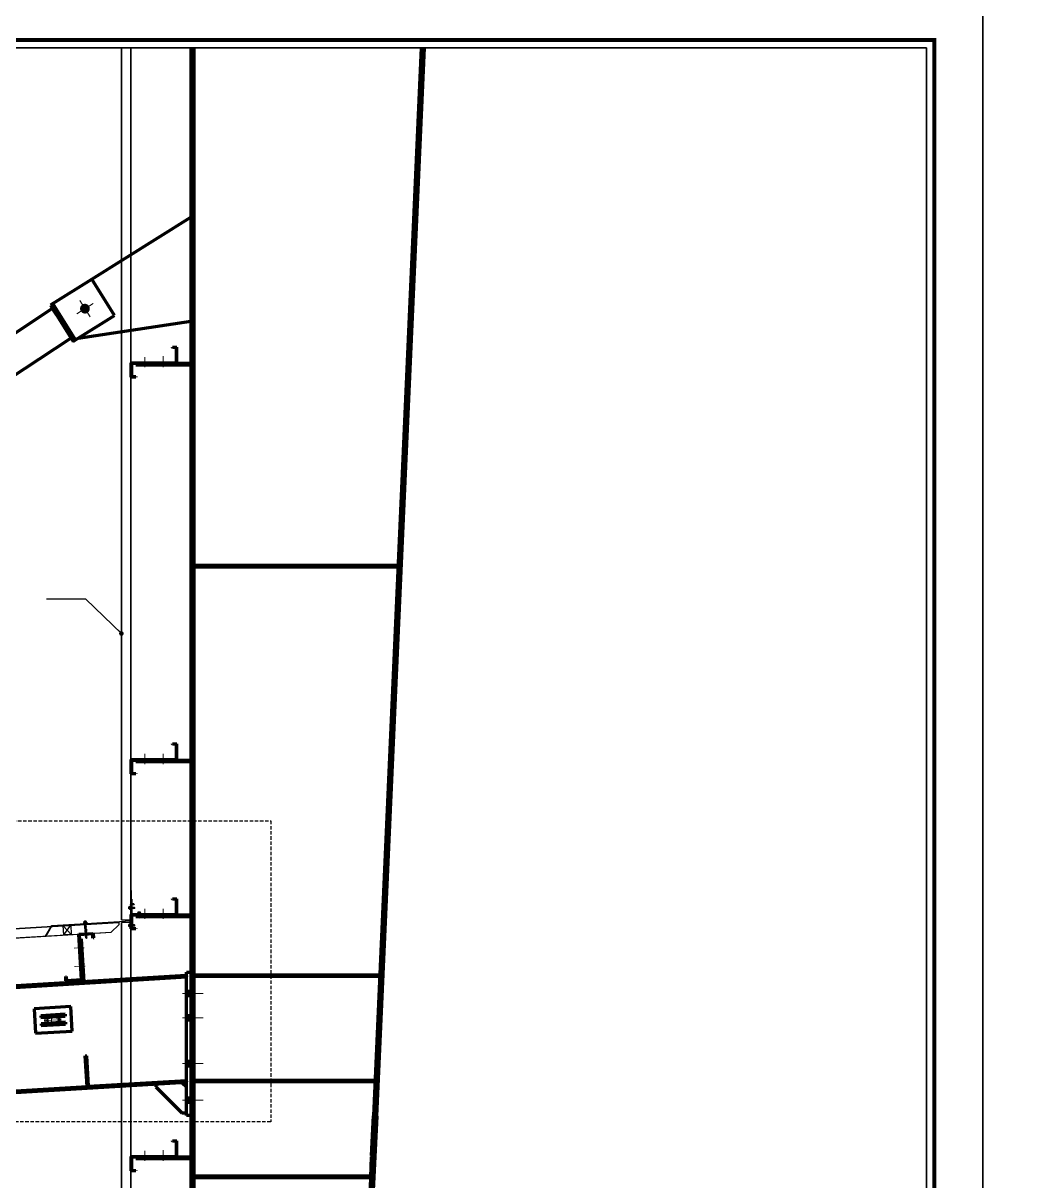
# Model space of a CAD drawing. Header units: inches. Extents: x 2 to 32666, y -5537 to 22.
# Drawn here: x 11686.1 to 11903, y -4382.7 to -4129.9 of the extents above; entities that cross this region are included whole.
import ezdxf
from ezdxf.enums import TextEntityAlignment as Align

# ---------------------------------------------------------------- set-up
doc = ezdxf.new("R2010")
doc.units = ezdxf.units.IN
doc.header["$MEASUREMENT"] = 0
doc.linetypes.add('DASHED2', pattern=[0.375, 0.25, -0.125])
doc.linetypes.add('HIDDEN', pattern=[0.375, 0.25, -0.125])
for name, color, linetype in [('1', 1, 'Continuous'), ('2', 2, 'Continuous'), ('3', 3, 'Continuous'), ('4', 4, 'Continuous'), ('6', 6, 'Continuous'), ('7', 7, 'Continuous'), ('9', 9, 'Continuous'), ('BAO KHUNG', 31, 'Continuous'), ('DIM', 8, 'Continuous'), ('NET IN', 3, 'Continuous'), ('STRUCTURE', 1, 'Continuous')]:
    doc.layers.add(name, color=color, linetype=linetype)
doc.layers.add('Cover text', color=7, linetype='Continuous', true_color=0x52370f)
doc.styles.add('ST1', font='vnshx.shx', dxfattribs={"width": 0.7})
doc.styles.add('TIEU DE', font='Vharialn.ttf')
doc.dimstyles.new('15', dxfattribs={"dimtxt": 2.5, "dimasz": 1, "dimexe": 1, "dimexo": 0, "dimgap": 1, "dimtad": 1, "dimdec": 0, "dimlfac": 15, "dimzin": 0, "dimdsep": 46, "dimtxsty": 'ST1', "dimblk": 'OBLIQUE', "dimcen": 1, "dimdle": 1, "dimclrd": 8, "dimclre": 8, "dimclrt": 3, "dimadec": 0, "dimazin": 0, "dimtfac": 1, "dimtdec": 0, "dimtix": 1, "dimtmove": 1, "dimatfit": 0, "dimldrblk": 'DOT', "dimfxl": 0, "dimtolj": 1, "dimtzin": 0, "dimlwd": -1, "dimlwe": -1, "dimarcsym": 0})

# ---------------------------------------------------------------- blocks, each defined once
blk = doc.blocks.new('kt kien truc 1')
at = {"layer": '2', "color": 157, "linetype": 'Continuous'}
blk.add_lwpolyline([(0, 420), (594, 420), (594, 0), (0, 0)], close=True, dxfattribs=at)
at = {"layer": '7', "color": 147, "linetype": 'Continuous'}
blk.add_lwpolyline([(12.33, 57.61), (581.67, 57.61), (581.67, 409.19), (12.33, 409.19)], close=True, dxfattribs=at)
at = {"layer": 'BAO KHUNG', "color": 167, "linetype": 'Continuous', "const_width": 0.871}
blk.add_lwpolyline([(10.59, 9.07), (583.41, 9.07), (583.41, 410.93), (10.59, 410.93)], close=True, dxfattribs=at)
at = {"layer": 'Cover text', "ltscale": 0.5, "style": 'TIEU DE'}
for tag, p in [('TENBANVE', (45.93, 14.6)), ('STT', (555.05, 15.58))]:
    blk.add_attdef(tag, text='', height=2, dxfattribs=at).set_placement(p, align=Align.MIDDLE_CENTER)
blk = doc.blocks.new('A$C26A6701F')
at = {"layer": 'STRUCTURE', "color": 1, "linetype": 'Continuous'}
for p, q in [((0, 17.2), (1.3, 17.5)), ((0, 17.1), (0, 17.2)), ((0, 17.2), (4, 17.2)), ((4, 17.1), (0, 17.1)), ((3.9, 16.7), (0.1, 16.7)), ((0.4, 17.8), (3.6, 17.8)), ((0.4, 17.6), (1.2, 17.6)), ((0.9, 17.8), (0.9, 18.8)), ((1, 17.8), (1, 18.6)), ((1.1, 18.9), (2.9, 18.9)), ((1.2, 16.7), (1.1, 16.7)), ((1.1, 16.7), (1.4, 16.6)), ((1.1, 16.7), (1.4, 16.7)), ((1.1, 16.2), (2.9, 16.5)), ((1.4, 16.4), (1.1, 16.2)), ((1.1, 16.2), (1.4, 16.1)), ((1.1, 15.7), (2.9, 16)), ((1.4, 15.9), (1.1, 15.7)), ((1.1, 15.7), (1.4, 15.6)), ((1.4, 15.5), (1.1, 15.2)), ((1.1, 15.2), (2.9, 15.5)), ((1.1, 15.2), (1.4, 15.1)), ((1.4, 15), (1.1, 14.8)), ((1.1, 14.8), (2.9, 15)), ((1.1, 14.8), (1.4, 14.7)), ((1.1, 14.3), (2.9, 14.6)), ((1.4, 14.5), (1.1, 14.3)), ((1.1, 14.3), (1.4, 14.2)), ((1.1, 13.8), (2.9, 14.1)), ((1.4, 14), (1.1, 13.8)), ((1.1, 13.8), (1.4, 13.7)), ((1.4, 13.6), (1.1, 13.3)), ((1.1, 13.3), (2.9, 13.6)), ((1.1, 13.3), (1.4, 13.2)), ((1.1, 12.9), (2.9, 13.2)), ((1.4, 13.1), (1.1, 12.9)), ((1.1, 12.9), (1.4, 12.8)), ((1.1, 12.4), (2.9, 12.7)), ((1.2, 17.6), (2.8, 17.6)), ((1.3, 17.5), (1.3, 17.6)), ((1.3, 17.5), (2.7, 17.5)), ((1.4, 16.6), (2.4, 16.7)), ((2.7, 16.6), (1.4, 16.4)), ((1.4, 16.4), (1.4, 16.6)), ((1.4, 16.1), (2.7, 16.3)), ((2.7, 16.1), (1.4, 15.9)), ((1.4, 15.9), (1.4, 16.1)), ((1.4, 15.6), (2.7, 15.8)), ((2.7, 15.6), (1.4, 15.5)), ((1.4, 15.5), (1.4, 15.6)), ((1.4, 15.1), (2.7, 15.3)), ((2.7, 15.2), (1.4, 15)), ((1.4, 15), (1.4, 15.1)), ((1.4, 14.7), (2.7, 14.9)), ((2.7, 14.7), (1.4, 14.5)), ((1.4, 14.5), (1.4, 14.7)), ((1.4, 14.2), (2.7, 14.4)), ((2.7, 14.2), (1.4, 14)), ((1.4, 14), (1.4, 14.2)), ((1.4, 13.7), (2.7, 13.9)), ((2.7, 13.7), (1.4, 13.6)), ((1.4, 13.6), (1.4, 13.7)), ((1.4, 13.2), (2.7, 13.4)), ((2.7, 13.3), (1.4, 13.1)), ((1.4, 13.2), (1.4, 13.1)), ((1.4, 12.8), (2.7, 13)), ((2.7, 12.8), (1.4, 12.6)), ((1.4, 12.6), (1.4, 12.8)), ((1.9, 18.6), (2, 17.8)), ((2, 17.8), (2.1, 18.6)), ((2.7, 17.5), (2.7, 17.6)), ((2.7, 17.5), (4, 17.2)), ((2.7, 16.6), (2.7, 16.7)), ((2.7, 16.6), (2.9, 16.5)), ((2.7, 16.3), (2.9, 16.5)), ((2.7, 16.1), (2.7, 16.3)), ((2.7, 16.1), (2.9, 16)), ((2.7, 15.8), (2.9, 16)), ((2.7, 15.6), (2.7, 15.8)), ((2.7, 15.6), (2.9, 15.5)), ((2.7, 15.3), (2.9, 15.5)), ((2.7, 15.2), (2.7, 15.3)), ((2.7, 15.2), (2.9, 15)), ((2.7, 14.9), (2.9, 15)), ((2.7, 14.7), (2.7, 14.9)), ((2.7, 14.7), (2.9, 14.6)), ((2.7, 14.4), (2.9, 14.6)), ((2.7, 14.2), (2.7, 14.4)), ((2.7, 14.2), (2.9, 14.1)), ((2.7, 13.9), (2.9, 14.1)), ((2.7, 13.7), (2.7, 13.9)), ((2.7, 13.7), (2.9, 13.6)), ((2.7, 13.4), (2.9, 13.6)), ((2.7, 13.4), (2.7, 13.3)), ((2.7, 13.3), (2.9, 13.2)), ((2.7, 13), (2.9, 13.2)), ((2.7, 12.8), (2.7, 13)), ((2.7, 12.8), (2.9, 12.7)), ((2.7, 12.5), (2.9, 12.7)), ((2.8, 17.6), (3.6, 17.6)), ((3, 18.6), (3, 17.8)), ((3.1, 17.8), (3.1, 18.8)), ((4, 17.2), (4, 17.1)), ((1, 6.2), (2.8, 6.5)), ((1.3, 6.4), (1, 6.2)), ((1, 6.2), (1.3, 6.1)), ((1.3, 6), (1, 5.8)), ((1, 5.8), (2.8, 6)), ((1, 5.8), (1.3, 5.6)), ((1, 5.3), (2.8, 5.6)), ((1.3, 5.5), (1, 5.3)), ((1, 5.3), (1.3, 5.2)), ((1, 4.8), (2.8, 5.1)), ((1.3, 5), (1, 4.8)), ((1, 4.8), (1.3, 4.7)), ((1, 4.3), (2.8, 4.6)), ((1.3, 4.5), (1, 4.3)), ((1, 4.3), (1.3, 4.2)), ((1.3, 4.1), (1, 3.9)), ((1, 3.9), (2.8, 4.1)), ((1, 3.9), (1.3, 3.8)), ((1.3, 3.6), (1, 3.4)), ((1, 3.4), (2.3, 3.6)), ((1, 3.4), (1.3, 3.3)), ((1.4, 12.6), (1.1, 12.4)), ((1.1, 12.4), (1.4, 12.3)), ((1.1, 11.9), (2.9, 12.2)), ((1.4, 12.1), (1.1, 11.9)), ((1.1, 11.9), (1.4, 11.8)), ((1.4, 11.7), (1.1, 11.5)), ((1.1, 11.5), (2.9, 11.7)), ((1.1, 11.5), (1.4, 11.3)), ((1.1, 11), (2.9, 11.3)), ((1.4, 11.2), (1.1, 11)), ((1.1, 11), (1.3, 10.9)), ((1.1, 10.5), (2.9, 10.8)), ((1.4, 10.7), (1.1, 10.5)), ((1.1, 10.5), (1.3, 10.4)), ((1.1, 10), (2.9, 10.3)), ((1.3, 10.2), (1.1, 10)), ((1.1, 10), (1.3, 9.9)), ((1.3, 9.8), (1.1, 9.6)), ((1.1, 9.6), (2.9, 9.8)), ((1.1, 9.6), (1.3, 9.4)), ((1.1, 9.1), (2.8, 9.4)), ((1.3, 9.3), (1.1, 9.1)), ((1.1, 9.1), (1.3, 9)), ((1.1, 8.6), (2.8, 8.9)), ((1.3, 8.8), (1.1, 8.6)), ((1.1, 8.6), (1.3, 8.5)), ((1.1, 8.1), (2.8, 8.4)), ((1.3, 8.3), (1.1, 8.1)), ((1.1, 8.1), (1.3, 8)), ((1.3, 7.9), (1.1, 7.7)), ((1.1, 7.7), (2.8, 7.9)), ((1.1, 7.7), (1.3, 7.5)), ((1.1, 7.2), (2.8, 7.5)), ((1.3, 7.4), (1.1, 7.2)), ((1.1, 7.2), (1.3, 7.1)), ((1.1, 6.7), (2.8, 7)), ((1.3, 6.9), (1.1, 6.7)), ((1.1, 6.7), (1.3, 6.6)), ((1.3, 10.7), (1.3, 10.9)), ((1.3, 10.4), (2.7, 10.6)), ((2.7, 10.4), (1.3, 10.2)), ((1.3, 10.2), (1.3, 10.4)), ((1.3, 9.9), (2.7, 10.1)), ((2.7, 9.9), (1.3, 9.8)), ((1.3, 9.9), (1.3, 9.8)), ((1.3, 9.4), (2.7, 9.6)), ((2.6, 9.5), (1.3, 9.3)), ((1.3, 9.3), (1.3, 9.4)), ((1.3, 9), (2.7, 9.2)), ((2.6, 9), (1.3, 8.8)), ((1.3, 8.8), (1.3, 9)), ((1.3, 8.5), (2.7, 8.7)), ((2.6, 8.5), (1.3, 8.3)), ((1.3, 8.3), (1.3, 8.5)), ((1.3, 8), (2.7, 8.2)), ((2.6, 8), (1.3, 7.9)), ((1.3, 7.9), (1.3, 8)), ((1.3, 7.5), (2.7, 7.7)), ((2.6, 7.6), (1.3, 7.4)), ((1.3, 7.4), (1.3, 7.5)), ((1.3, 7.1), (2.7, 7.3)), ((2.6, 7.1), (1.3, 6.9)), ((1.3, 6.9), (1.3, 7.1)), ((1.3, 6.6), (2.7, 6.8)), ((2.6, 6.6), (1.3, 6.4)), ((1.3, 6.4), (1.3, 6.6)), ((1.3, 6.1), (2.6, 6.3)), ((2.6, 6.1), (1.3, 6)), ((1.3, 6), (1.3, 6.1)), ((1.3, 5.6), (2.6, 5.8)), ((2.6, 5.7), (1.3, 5.5)), ((1.3, 5.5), (1.3, 5.6)), ((1.3, 5.2), (2.6, 5.4)), ((2.6, 5.2), (1.3, 5)), ((1.3, 5), (1.3, 5.2)), ((1.3, 4.7), (2.6, 4.9)), ((2.6, 4.7), (1.3, 4.5)), ((1.3, 4.5), (1.3, 4.7)), ((1.3, 4.2), (2.6, 4.4)), ((2.6, 4.3), (1.3, 4.1)), ((1.3, 4.1), (1.3, 4.2)), ((1.3, 3.8), (2.6, 3.9)), ((1.3, 3.6), (1.3, 3.8)), ((2.3, 3.7), (1.3, 3.6)), ((1.3, 3.3), (2.2, 3.4)), ((1.3, 0.6), (1.3, 3.3)), ((1.3, 0.6), (1.4, 0.8)), ((1.3, 0.6), (1.9, 0)), ((1.4, 12.3), (2.7, 12.5)), ((2.7, 12.3), (1.4, 12.1)), ((1.4, 12.1), (1.4, 12.3)), ((1.4, 11.8), (2.7, 12)), ((2.7, 11.8), (1.4, 11.7)), ((1.4, 11.7), (1.4, 11.8)), ((1.4, 11.3), (2.7, 11.5)), ((2.7, 11.4), (1.4, 11.2)), ((1.4, 11.2), (1.4, 11.3)), ((1.3, 10.9), (2.7, 11.1)), ((2.7, 10.9), (1.4, 10.7)), ((1.7, 0.8), (2, 0)), ((2, 0), (2.6, 0.6)), ((2, 0.1), (2.3, 0.6)), ((2.4, 1), (2.6, 3.7)), ((2.6, 3.8), (2.5, 3.8)), ((2.5, 3.6), (2.8, 3.7)), ((2.5, 3.5), (2.6, 3.5)), ((2.6, 9.5), (2.7, 9.6)), ((2.6, 9.5), (2.8, 9.4)), ((2.6, 9), (2.6, 9.2)), ((2.6, 9), (2.8, 8.9)), ((2.6, 8.5), (2.6, 8.7)), ((2.6, 8.5), (2.8, 8.4)), ((2.6, 8), (2.6, 8.2)), ((2.6, 8), (2.8, 7.9)), ((2.6, 7.6), (2.6, 7.7)), ((2.6, 7.6), (2.8, 7.5)), ((2.6, 7.1), (2.6, 7.3)), ((2.6, 7.1), (2.8, 7)), ((2.6, 6.6), (2.6, 6.8)), ((2.6, 6.6), (2.8, 6.5)), ((2.6, 6.3), (2.8, 6.5)), ((2.6, 6.1), (2.6, 6.3)), ((2.6, 6.1), (2.8, 6)), ((2.6, 5.8), (2.8, 6)), ((2.6, 5.7), (2.6, 5.8)), ((2.6, 5.7), (2.8, 5.6)), ((2.6, 5.4), (2.8, 5.6)), ((2.6, 5.2), (2.6, 5.4)), ((2.6, 5.2), (2.8, 5.1)), ((2.6, 4.9), (2.8, 5.1)), ((2.6, 4.7), (2.6, 4.9)), ((2.6, 4.7), (2.8, 4.6)), ((2.6, 4.4), (2.8, 4.6)), ((2.6, 4.3), (2.6, 4.4)), ((2.8, 4.1), (2.6, 4.3)), ((2.6, 3.9), (2.8, 4.1)), ((2.6, 3.8), (2.6, 3.9)), ((2.8, 3.7), (2.6, 3.8)), ((2.6, 3.5), (2.8, 3.7)), ((2.6, 0.6), (2.6, 3.5)), ((2.7, 12.3), (2.7, 12.5)), ((2.7, 12.3), (2.9, 12.2)), ((2.7, 12), (2.9, 12.2)), ((2.7, 11.8), (2.7, 12)), ((2.7, 11.8), (2.9, 11.7)), ((2.7, 11.5), (2.9, 11.7)), ((2.7, 11.4), (2.7, 11.5)), ((2.7, 11.4), (2.9, 11.3)), ((2.7, 11.1), (2.9, 11.3)), ((2.7, 10.9), (2.7, 11.1)), ((2.7, 10.9), (2.9, 10.8)), ((2.7, 10.6), (2.9, 10.8)), ((2.7, 10.4), (2.7, 10.6)), ((2.7, 10.4), (2.9, 10.3)), ((2.7, 10.1), (2.9, 10.3)), ((2.7, 10.1), (2.7, 9.9)), ((2.7, 9.9), (2.9, 9.8)), ((2.7, 9.6), (2.9, 9.8)), ((2.7, 9.2), (2.8, 9.4)), ((2.7, 8.7), (2.8, 8.9)), ((2.7, 8.2), (2.8, 8.4)), ((2.7, 7.7), (2.8, 7.9)), ((2.7, 7.3), (2.8, 7.5)), ((2.7, 6.8), (2.8, 7))]:
    blk.add_line(p, q, dxfattribs=at)
for centre, major_axis, ratio, start_param, end_param in [((-1.1, 16.7), (-0.822, 0.822), 1, 3.915086, 4.236522), ((0.4, 17.7), (0.0956, 0.0956), 1, 0.954633, 3.757756), ((1.1, 18.8), (-0.0943, 0.0943), 1, -0.785398, 0.785398), ((1.5, 18), (0.508, 0.508), 1, 0.131933, 1.438864), ((2.5, 18), (0.508, 0.508), 1, 0.131933, 1.438864), ((2.9, 18.8), (-0.0943, 0.0943), 1, 3.926991, 5.497787), ((3.6, 17.7), (-0.1, 0.1), 1, 2.701137, 5.152845), ((5.1, 16.7), (-1.15, 0.17), 0.90746, -0.177273, 0.177273), ((1.5, 0.7), (0.111, 0.111), 1, 6.085329, 8.011019), ((1.9, 0.1), (0.0625, 0.0625), 1, 3.247504, 4.535451), ((1.8, 3.7), (0.363, 0.363), 1, 4.808661, 5.407478), ((2.4, 3.7), (0.0836, 0.0836), 1, 5.766736, 8.502032), ((1.8, 1), (0.416, 0.416), 1, 4.859665, 5.449971)]:
    blk.add_ellipse(centre, major_axis=major_axis, ratio=ratio, start_param=start_param, end_param=end_param, dxfattribs=at)
blk = doc.blocks.new('HFR-1')
at = {"layer": 'STRUCTURE', "color": 1, "linetype": 'Continuous'}
for p, q in [((-5.5, 0), (5.5, 0)), ((-5.2, 0.8), (-3.4, 1.5)), ((5.2, 0.8), (3.4, 1.5)), ((-2.4, -1.2), (-3, -1.6)), ((-3, -1.6), (-2.4, -1.9)), ((-2.4, -1.9), (-3, -2.3)), ((-3, -2.3), (-2.4, -2.6)), ((-2.4, -2.6), (-3, -3)), ((-3, -3), (-2.4, -3.3)), ((-2.4, -3.3), (-3, -3.7)), ((-3, -3.7), (-2.4, -4.1)), ((-2.4, -4.1), (-3, -4.4)), ((-3, -4.4), (-2.4, -4.8)), ((-2.4, -4.8), (-3, -5.1)), ((-3, -5.1), (-2.4, -5.5)), ((-2.4, -5.5), (-3, -5.8)), ((-3, -5.8), (-2.4, -6.2)), ((-2.4, -6.2), (-3, -6.6)), ((-3, -6.6), (-2.4, -6.9)), ((-2.4, -6.9), (-3, -7.3)), ((-3, -7.3), (-2.4, -7.6)), ((-2.4, -7.6), (-3, -8)), ((-3, -8), (-2.4, -8.3)), ((-2.4, -8.3), (-3, -8.7)), ((-3, -8.7), (-2.4, -9)), ((-2.4, -9), (-3, -9.4)), ((-3, -9.4), (-2.4, -9.7)), ((-2.4, -9.7), (-3, -10.1)), ((-3, -10.1), (-2.4, -10.5)), ((-2.4, -10.5), (-3, -10.8)), ((-3, -10.8), (-2.4, -11.2)), ((-2.4, -11.2), (-3, -11.5)), ((-3, -11.5), (-2.4, -11.9)), ((-2.9, -1.6), (2.9, -1.4)), ((-2.9, -2.3), (2.9, -2.1)), ((-2.9, -3), (2.9, -2.8)), ((-2.9, -3.7), (2.9, -3.6)), ((-2.9, -4.4), (2.9, -4.3)), ((-2.9, -5.1), (2.9, -5)), ((-2.9, -5.9), (2.9, -5.7)), ((-2.9, -6.6), (2.9, -6.4)), ((-2.9, -7.3), (2.9, -7.1)), ((-2.9, -8), (2.9, -7.8)), ((-2.9, -8.7), (2.9, -8.5)), ((-2.9, -9.4), (2.9, -9.2)), ((-2.9, -10.1), (1.5, -10)), ((-2.9, -10.8), (1.3, -10.7)), ((-2.9, -11.5), (0.9, -11.4)), ((-2.5, -17.4), (-2.5, -11.8)), ((-2.5, -17.4), (-2, -16.7)), ((-2.5, -17.4), (-0.2, -19.7)), ((2.4, -1.1), (-2.4, -1.2)), ((2.4, -1.8), (-2.4, -1.9)), ((-2.4, -1.9), (2.4, -1.8)), ((-2.4, -2.6), (2.4, -2.5)), ((2.4, -2.5), (-2.4, -2.6)), ((-2.4, -3.3), (2.4, -3.2)), ((2.4, -3.2), (-2.4, -3.3)), ((-2.4, -4.1), (2.4, -3.9)), ((2.4, -3.9), (-2.4, -4.1)), ((-2.4, -4.8), (2.4, -4.6)), ((2.4, -4.6), (-2.4, -4.8)), ((-2.4, -5.5), (2.4, -5.3)), ((2.4, -5.3), (-2.4, -5.5)), ((-2.4, -6.2), (2.4, -6)), ((2.4, -6), (-2.4, -6.2)), ((-2.4, -6.9), (2.4, -6.8)), ((2.4, -6.8), (-2.4, -6.9)), ((-2.4, -7.6), (2.4, -7.5)), ((2.4, -7.5), (-2.4, -7.6)), ((-2.4, -8.3), (2.4, -8.2)), ((2.4, -8.2), (-2.4, -8.3)), ((-2.4, -9), (2.4, -8.9)), ((2.4, -8.9), (-2.4, -9)), ((-2.4, -9.7), (2.4, -9.6)), ((2.4, -9.6), (-2.4, -9.7)), ((1.4, -10.3), (-2.4, -10.5)), ((-2.4, -10.5), (1.4, -10.3)), ((-2.4, -11.2), (1.1, -11.1)), ((1.1, -11.1), (-2.4, -11.2)), ((-2.4, -11.9), (0.4, -11.8)), ((-1, -16.7), (0.2, -19.7)), ((0.1, -19.4), (1.2, -17.3)), ((0.2, -19.7), (2.5, -17.4)), ((1.6, -16.1), (2.3, -10.2)), ((2.2, -10), (2.9, -10)), ((2.2, -11), (2.4, -11)), ((2.4, -11), (2.2, -11)), ((2.2, -11.4), (2.9, -11.4)), ((2.2, -11.7), (2.4, -11.7)), ((2.4, -10.3), (2.3, -10.3)), ((2.3, -10.3), (2.4, -10.3)), ((2.3, -10.7), (2.9, -10.7)), ((2.9, -1.4), (2.4, -1.1)), ((2.4, -1.8), (2.9, -1.4)), ((2.9, -2.1), (2.4, -1.8)), ((2.4, -2.5), (2.9, -2.1)), ((2.9, -2.8), (2.4, -2.5)), ((2.4, -3.2), (2.9, -2.8)), ((2.9, -3.6), (2.4, -3.2)), ((2.4, -3.9), (2.9, -3.6)), ((2.9, -4.3), (2.4, -3.9)), ((2.4, -4.6), (2.9, -4.3)), ((2.9, -5), (2.4, -4.6)), ((2.4, -5.3), (2.9, -5)), ((2.9, -5.7), (2.4, -5.3)), ((2.4, -6), (2.9, -5.7)), ((2.9, -6.4), (2.4, -6)), ((2.4, -6.8), (2.9, -6.4)), ((2.9, -7.1), (2.4, -6.8)), ((2.4, -7.5), (2.9, -7.1)), ((2.9, -7.8), (2.4, -7.5)), ((2.4, -8.2), (2.9, -7.8)), ((2.9, -8.5), (2.4, -8.2)), ((2.4, -8.9), (2.9, -8.5)), ((2.9, -9.2), (2.4, -8.9)), ((2.4, -9.6), (2.9, -9.2)), ((2.9, -10), (2.4, -9.6)), ((2.4, -10.3), (2.9, -10)), ((2.9, -10.7), (2.4, -10.3)), ((2.4, -11), (2.9, -10.7)), ((2.9, -11.4), (2.4, -11)), ((2.4, -11.7), (2.9, -11.4)), ((2.5, -17.4), (2.5, -11.7))]:
    blk.add_line(p, q, dxfattribs=at)
at = {"layer": 'STRUCTURE', "color": 1, "linetype": 'Continuous', "ltscale": 8}
for p in [(-3.4, 1.5), (3.4, 1.5)]:
    blk.add_line(p, (0, 1.5), dxfattribs=at)
at = {"layer": 'STRUCTURE', "color": 1, "linetype": 'DASHED2'}
for p in [(-1.9, 1.5), (1.9, 1.5)]:
    blk.add_line(p, (0, 0), dxfattribs=at)
at = {"layer": 'STRUCTURE', "color": 1, "linetype": 'Continuous', "ltscale": 8}
for centre, start, end in [((-4.7, 0.2), 130.41001, 194.80618), ((4.7, 0.2), 345.19382, 49.58999)]:
    blk.add_arc(centre, 0.801, start, end, dxfattribs=at)
at = {"layer": 'STRUCTURE', "color": 1, "linetype": 'Continuous'}
for centre, radius, start, end in [((-7.3, -9), 9.14, 58.06501, 78.8402), ((5.1, -3.8), 3.83, 84.20393, 134.36205), ((-1.5, -17.1), 0.59, 34.23018, 144.5641), ((0, -19.4), 0.331, 231.63478, 305.42875), ((-0.5, -10.1), 1.93, 296.60409, 355.39217), ((-0.6, -16), 2.2, 324.00482, 357.82685), ((1.9, -10.3), 0.444, 15.97616, 172.6971)]:
    blk.add_arc(centre, radius, start, end, dxfattribs=at)
blk = doc.blocks.new('Short_Self_drilling')
at = {"layer": 'STRUCTURE', "color": 1, "linetype": 'Continuous'}
for p, q in [((6.4, 1.7), (-6.4, 1.7)), ((5.1, 3.8), (-5.1, 3.8)), ((-2.6, 2.9), (-5.1, 2.9)), ((-3.4, 3.8), (-3.4, 6.8)), ((3, 7.2), (-3, 7.2)), ((2.6, 2.9), (-2.6, 2.9)), ((-2.1, 2.8), (-2.1, 2.9)), ((6.3, 0), (0, 0)), ((2.2, 2.8), (2.2, 2.9)), ((2.2, -0.5), (2.2, 0)), ((5.1, 2.9), (2.6, 2.9)), ((3.4, 3.8), (3.4, 6.8)), ((3, -1.2), (-2.7, -0.2)), ((3, -2.7), (-2.7, -1.8)), ((3, -4.2), (-2.7, -3.3)), ((3, -5.8), (-2.7, -4.8)), ((3, -7.3), (-2.7, -6.3)), ((-1.9, -8), (-2.7, -7.9)), ((-2.1, -1.4), (-2.1, -0.9)), ((-2.1, -2.9), (-2.1, -2.4)), ((-2.1, -4.4), (-2.1, -3.9)), ((-2.1, -6), (-2.1, -5.4)), ((-2.1, -7.5), (-2.1, -7)), ((-2.1, -12.3), (-2.1, -8.5)), ((3, -8.8), (-1.1, -8.1)), ((2.1, -12.3), (2.1, -9.1)), ((2.2, -2), (2.2, -1.5)), ((2.2, -3.6), (2.2, -3)), ((2.2, -5.1), (2.2, -4.6)), ((2.2, -6.6), (2.2, -6.1)), ((2.2, -8.1), (2.2, -7.6))]:
    blk.add_line(p, q, dxfattribs=at)
blk.add_lwpolyline([(6.4, 1.3), (6.4, 1.7), (2.1, 2.8), (-2.1, 2.8), (-6.4, 1.7), (-6.4, 1.3)], close=True, dxfattribs=at)
for points in [[(-6.4, 1.3, -0.088869), (-6.3, 0), (0, 0)], [(-0.1, 3.8), (-0.3, 6.2, 0.338878), (-3.1, 6.2), (-3.3, 3.8)], [(3.3, 3.8), (3.1, 6.2, 0.338878), (0.3, 6.2), (0.1, 3.8)], [(2.1, -12.3), (0.2, -14.2, -0.333596), (-0.2, -14.2), (-2.1, -12.3)], [(-0.1, -14), (-1, -12.2, -0.148657), (-1.4, -11.2), (-2, -7.7, -0.815006), (-1.2, -7.8, 0.150833), (-0.8, -8.7)], [(2.1, -12.3), (1.7, -11.7, 0.52242), (0.9, -11.7), (-0.2, -14.2)]]:
    blk.add_lwpolyline(points, format="xyb", dxfattribs=at)
for points in [[(3, -1.2), (2.2, -1.5), (-2.1, -0.8), (-2.7, -0.2), (-2.4, 0)], [(3, -2.7), (2.2, -3), (-2.1, -2.4), (-2.7, -1.8), (-2.1, -1.4), (2.2, -2), (3, -2.7)], [(3, -4.2), (2.2, -4.6), (-2.1, -3.9), (-2.7, -3.3), (-2.1, -2.9), (2.2, -3.6), (3, -4.2)], [(3, -5.8), (2.2, -6.1), (-2.1, -5.4), (-2.7, -4.8), (-2.1, -4.4), (2.2, -5.1), (3, -5.8)], [(3, -7.3), (2.2, -7.6), (-2.1, -7), (-2.7, -6.3), (-2.1, -6), (2.2, -6.6), (3, -7.3)], [(-1.8, -8.5), (-2.1, -8.5), (-2.7, -7.9), (-2.1, -7.5), (-1.8, -7.5)], [(-1.3, -7.6), (2.2, -8.1), (3, -8.8)], [(-1.2, 0), (2.2, -0.5), (3, -1.2)], [(3, -8.8), (2.2, -9.1), (-0.8, -8.7)]]:
    blk.add_lwpolyline(points, dxfattribs=at)
for centre, radius, start, end in [((-5, 3.3), 0.455, 109.7949, 250.2674), ((-3, 6.8), 0.429, 90.0311, 180.0311), ((3, 6.8), 0.429, 0.0311, 90.0311), ((5.1, 3.3), 0.435, 279.7276, 80.3347), ((10, 0.2), 3.74, 162.2963, 182.6103)]:
    blk.add_arc(centre, radius, start, end, dxfattribs=at)
blk = doc.blocks.new('_Dot')
at = {"color": 0, "linetype": 'ByBlock', "lineweight": -2}
blk.add_line((-0.5, 0), (-1, 0), dxfattribs=at)
at = {"color": 0, "linetype": 'ByBlock', "const_width": 0.5}
blk.add_lwpolyline([(-0.25, 0, 1), (0.25, 0, 1)], format="xyb", close=True, dxfattribs=at)
blk = doc.blocks.new('_Oblique')
at = {"color": 0, "linetype": 'ByBlock', "lineweight": -2}
blk.add_line((-0.5, -0.5), (0.5, 0.5), dxfattribs=at)

msp = doc.modelspace()

# ---------------------------------------------------------------- hatches: boundary and pattern name
at = {"layer": '2'}
for points in [[(11699.0836, -4191.3279), (11699.1794, -4191.2859), (11699.279, -4191.2534), (11699.3812, -4191.2309), (11699.4852, -4191.2186), (11699.5898, -4191.2164), (11699.6942, -4191.2246), (11699.7972, -4191.2429), (11699.898, -4191.2712), (11699.9955, -4191.3093), (11700.0888, -4191.3568), (11700.177, -4191.4132), (11700.2593, -4191.4779), (11700.3348, -4191.5504), (11700.4028, -4191.63), (11700.4627, -4191.7158), (11700.5139, -4191.8071), (11700.5559, -4191.903), (11700.5884, -4192.0025), (11700.6109, -4192.1047), (11700.6232, -4192.2087), (11700.6254, -4192.3133), (11700.6172, -4192.4177), (11700.5989, -4192.5207), (11700.5706, -4192.6215), (11700.5325, -4192.719), (11700.485, -4192.8123), (11700.4286, -4192.9005), (11700.3639, -4192.9828), (11700.2914, -4193.0583), (11700.2118, -4193.1263), (11700.126, -4193.1862), (11700.0347, -4193.2374), (11699.9388, -4193.2795), (11699.8393, -4193.3119), (11699.7371, -4193.3344), (11699.6331, -4193.3468), (11699.5285, -4193.3489), (11699.4241, -4193.3407), (11699.3211, -4193.3224), (11699.2203, -4193.2941), (11699.1228, -4193.256), (11699.0295, -4193.2085), (11698.9413, -4193.1522), (11698.859, -4193.0874), (11698.7835, -4193.0149), (11698.7155, -4192.9354), (11698.6556, -4192.8495), (11698.6044, -4192.7582), (11698.5623, -4192.6624), (11698.5299, -4192.5628), (11698.5074, -4192.4606), (11698.495, -4192.3567), (11698.4929, -4192.252), (11698.5011, -4192.1476), (11698.5194, -4192.0446), (11698.5477, -4191.9438), (11698.5858, -4191.8463), (11698.6333, -4191.753), (11698.6896, -4191.6648), (11698.7544, -4191.5826), (11698.8269, -4191.507), (11698.9064, -4191.439), (11698.9923, -4191.3791)], [(11722.659, -4342.5561), (11721.7257, -4342.5561), (11721.7257, -4341.0894), (11722.659, -4341.0894)], [(11723.3257, -4342.5561), (11722.659, -4342.5561), (11722.659, -4341.0894), (11723.3257, -4341.0894)], [(11722.659, -4347.8894), (11721.7257, -4347.8894), (11721.7257, -4346.4227), (11722.659, -4346.4227)], [(11723.3257, -4347.8894), (11722.659, -4347.8894), (11722.659, -4346.4227), (11723.3257, -4346.4227)], [(11722.659, -4357.8894), (11721.7257, -4357.8894), (11721.7257, -4356.4227), (11722.659, -4356.4227)], [(11723.3257, -4357.8894), (11722.659, -4357.8894), (11722.659, -4356.4227), (11723.3257, -4356.4227)], [(11722.659, -4365.8894), (11721.7257, -4365.8894), (11721.7257, -4364.4227), (11722.659, -4364.4227)], [(11723.3257, -4365.8894), (11722.659, -4365.8894), (11722.659, -4364.4227), (11723.3257, -4364.4227)]]:
    msp.add_hatch(color=256, dxfattribs=at).paths.add_polyline_path(points, flags=17)

# ---------------------------------------------------------------- linework, layer by layer
at = {"layer": '1', "linetype": 'HIDDEN', "ltscale": 3}
msp.add_lwpolyline([(11675.931, -4304.1301), (11740.1486, -4304.1301), (11740.1486, -4369.8414), (11675.931, -4369.8414)], close=True, dxfattribs=at)
at = {"layer": '2', "lineweight": 100}
for p, q in [((11722.659, -4135.3349), (11722.659, -4395.2191)), ((11723.3256, -4135.3349), (11723.3257, -4395.2191)), ((11773.0024, -4135.3349), (11762.5871, -4368.5657)), ((11773.6697, -4135.3349), (11763.2532, -4368.5954)), ((11701.0322, -4185.8495), (11722.659, -4172.2816)), ((11692.5612, -4191.1639), (11701.0322, -4185.8495)), ((11705.9923, -4193.7557), (11701.0322, -4185.8495)), ((11692.5612, -4191.1639), (11691.9965, -4191.5182)), ((11691.9965, -4191.5182), (11696.9566, -4199.4244)), ((11697.5213, -4199.0701), (11692.5612, -4191.1639)), ((11495.5358, -4322.2044), (11692.4229, -4192.2632)), ((11692.4229, -4192.2632), (11693.2526, -4193.5203)), ((11697.5213, -4199.0701), (11705.9923, -4193.7557)), ((11698.0861, -4198.7158), (11722.659, -4194.9785)), ((11499.7332, -4328.5642), (11696.5025, -4198.7006)), ((11696.9566, -4199.4244), (11697.5213, -4199.0701)), ((11718.759, -4200.7522), (11718.659, -4200.6522)), ((11718.659, -4200.7522), (11718.659, -4200.6522)), ((11718.659, -4200.6522), (11719.659, -4200.6522)), ((11719.559, -4200.7522), (11718.659, -4200.7522)), ((11719.559, -4204.0855), (11719.559, -4200.7522)), ((11719.659, -4201.6522), (11719.559, -4201.5522)), ((11719.659, -4204.1855), (11719.659, -4200.6522)), ((11709.659, -4207.2189), (11709.659, -4204.0855)), ((11709.659, -4204.0855), (11719.559, -4204.0855)), ((11709.759, -4204.1855), (11709.759, -4207.1189)), ((11709.759, -4204.1855), (11719.659, -4204.1855)), ((11710.659, -4204.1855), (11710.659, -4204.5189)), ((11719.659, -4204.1855), (11722.659, -4204.1855)), ((11710.659, -4204.5189), (11722.659, -4204.5189)), ((11710.659, -4207.2189), (11709.659, -4207.2189)), ((11709.759, -4207.1189), (11710.659, -4207.1189)), ((11710.659, -4207.1189), (11710.659, -4207.2189)), ((11767.9465, -4248.3857), (11723.3256, -4248.3857)), ((11723.3256, -4248.3857), (11723.3256, -4248.7191)), ((11767.9465, -4248.7191), (11723.3256, -4248.7191)), ((11767.9465, -4248.3857), (11767.9465, -4248.7191)), ((11718.759, -4287.419), (11718.659, -4287.319)), ((11718.659, -4287.419), (11718.659, -4287.319)), ((11718.659, -4287.319), (11719.659, -4287.319)), ((11719.559, -4287.419), (11718.659, -4287.419)), ((11719.559, -4290.7523), (11719.559, -4287.419)), ((11719.659, -4290.8523), (11719.659, -4287.319)), ((11719.659, -4288.319), (11719.559, -4288.219)), ((11709.659, -4293.8857), (11709.659, -4290.7523)), ((11709.659, -4290.7523), (11719.559, -4290.7523)), ((11709.759, -4290.8523), (11709.759, -4293.7857)), ((11709.759, -4290.8523), (11719.659, -4290.8523)), ((11710.659, -4290.8523), (11710.659, -4291.1857)), ((11710.659, -4291.1857), (11722.659, -4291.1857)), ((11719.659, -4290.8523), (11722.659, -4290.8523)), ((11710.659, -4293.8857), (11709.659, -4293.8857)), ((11709.759, -4293.7857), (11710.659, -4293.7857)), ((11710.659, -4293.7857), (11710.659, -4293.8857)), ((11718.759, -4321.2374), (11718.659, -4321.1374)), ((11718.659, -4321.2374), (11718.659, -4321.1374)), ((11718.659, -4321.1374), (11719.659, -4321.1374)), ((11719.559, -4321.2374), (11718.659, -4321.2374)), ((11719.559, -4324.5707), (11719.559, -4321.2374)), ((11719.659, -4322.1374), (11719.559, -4322.0374)), ((11719.659, -4324.6707), (11719.659, -4321.1374)), ((11709.659, -4327.7041), (11709.659, -4324.5707)), ((11709.659, -4324.5707), (11719.559, -4324.5707)), ((11709.759, -4324.6707), (11709.759, -4327.6041)), ((11709.759, -4324.6707), (11719.659, -4324.6707)), ((11710.659, -4324.6707), (11710.659, -4325.0041)), ((11710.659, -4325.0041), (11722.659, -4325.0041)), ((11719.659, -4324.6707), (11722.659, -4324.6707)), ((11710.659, -4327.7041), (11709.659, -4327.7041)), ((11709.759, -4327.6041), (11710.659, -4327.6041)), ((11710.659, -4327.6041), (11710.659, -4327.7041)), ((11698.2279, -4328.9005), (11701.3554, -4328.71)), ((11698.8296, -4338.7822), (11698.2279, -4328.9005)), ((11701.2617, -4328.8159), (11698.3338, -4328.9942)), ((11698.9355, -4338.8759), (11698.3338, -4328.9942)), ((11698.3885, -4329.8923), (11698.7212, -4329.8721)), ((11698.7212, -4329.8721), (11699.2884, -4339.1882)), ((11701.2603, -4328.8174), (11701.3554, -4328.71)), ((11701.3164, -4329.7143), (11701.2617, -4328.8159)), ((11701.4162, -4329.7082), (11701.3164, -4329.7143)), ((11701.3554, -4328.71), (11701.4162, -4329.7082)), ((11698.4183, -4332.028), (11698.512, -4331.9221)), ((11386.0553, -4358.2606), (11721.7013, -4337.8235)), ((11386.0553, -4358.6613), (11721.7257, -4338.2227)), ((11695.3479, -4338.0925), (11695.4477, -4338.0864)), ((11695.4086, -4339.0906), (11695.3479, -4338.0925)), ((11695.4477, -4338.0864), (11695.5024, -4338.9847)), ((11721.7013, -4337.8235), (11721.7257, -4338.2227)), ((11721.7257, -4368.4894), (11721.7257, -4337.1561)), ((11721.7257, -4337.1561), (11722.659, -4337.1561)), ((11763.9528, -4337.8181), (11723.3257, -4337.8181)), ((11723.3257, -4337.8181), (11723.3257, -4338.1514)), ((11763.9528, -4338.1514), (11723.3257, -4338.1514)), ((11763.9528, -4337.8181), (11763.9528, -4338.1514)), ((11698.9355, -4338.8759), (11695.4086, -4339.0906)), ((11695.5024, -4338.9847), (11698.8296, -4338.7822)), ((11698.9557, -4339.2084), (11698.9355, -4338.8759)), ((11696.449, -4344.704), (11688.4638, -4345.1902)), ((11688.4638, -4345.1902), (11688.7879, -4350.5137)), ((11696.7732, -4350.0275), (11696.449, -4344.704)), ((11695.2154, -4346.3821), (11689.8919, -4346.7062)), ((11689.8919, -4346.7062), (11689.9162, -4347.1055)), ((11689.9162, -4347.1055), (11695.2397, -4346.7814)), ((11695.3207, -4348.1122), (11689.9973, -4348.4364)), ((11691.3961, -4347.1429), (11691.1746, -4347.4904)), ((11691.1746, -4347.4904), (11691.1996, -4347.9016)), ((11691.1996, -4347.9016), (11691.4616, -4348.2196)), ((11691.3961, -4347.1429), (11691.7794, -4346.992)), ((11691.4616, -4348.2196), (11691.8605, -4348.3229)), ((11693.3765, -4346.8948), (11693.7754, -4346.9981)), ((11693.4575, -4348.2257), (11693.8409, -4348.0748)), ((11694.0374, -4347.3161), (11693.7754, -4346.9981)), ((11693.8409, -4348.0748), (11694.0624, -4347.7273)), ((11694.0624, -4347.7273), (11694.0374, -4347.3161)), ((11695.2154, -4346.3821), (11695.2397, -4346.7814)), ((11695.3207, -4348.1122), (11695.345, -4348.5115)), ((11688.7879, -4350.5137), (11696.7732, -4350.0275)), ((11689.9973, -4348.4364), (11690.0216, -4348.8356)), ((11690.0216, -4348.8356), (11695.345, -4348.5115)), ((11699.6116, -4355.4653), (11699.9443, -4355.445)), ((11700.0168, -4362.1196), (11699.6116, -4355.4653)), ((11700.3495, -4362.0994), (11699.9443, -4355.445)), ((11700.3495, -4362.0994), (11721.7013, -4360.7993)), ((11721.7013, -4360.7993), (11721.7257, -4360.7978)), ((11721.7013, -4360.7993), (11721.7257, -4361.1985)), ((11762.9254, -4360.8249), (11723.3257, -4360.825)), ((11723.3257, -4360.825), (11723.3257, -4361.1583)), ((11762.9254, -4360.8249), (11762.9254, -4361.1583)), ((11386.0553, -4381.6371), (11721.7257, -4361.1985)), ((11500.7597, -4374.2522), (11700.0168, -4362.1196)), ((11700.0168, -4362.1196), (11700.3495, -4362.0994)), ((11715.059, -4361.6044), (11715.059, -4362.1985)), ((11715.059, -4362.1985), (11720.7257, -4367.8652)), ((11720.7257, -4361.2594), (11721.7257, -4362.1985)), ((11762.9254, -4361.1583), (11723.3257, -4361.1583)), ((11720.7257, -4367.8652), (11721.7257, -4367.8652)), ((11722.659, -4368.4894), (11721.7257, -4368.4894)), ((11762.6676, -4368.5695), (11757.9906, -4460.8)), ((11763.3334, -4368.6033), (11758.6581, -4460.8)), ((11762.2022, -4377.1856), (11762.5871, -4368.5657)), ((11763.2532, -4368.5954), (11762.5871, -4368.5657)), ((11763.3334, -4368.6033), (11762.6676, -4368.5695)), ((11718.759, -4374.0856), (11718.659, -4373.9856)), ((11718.659, -4374.0856), (11718.659, -4373.9856)), ((11718.659, -4373.9856), (11719.659, -4373.9856)), ((11719.559, -4374.0856), (11718.659, -4374.0856)), ((11719.559, -4377.419), (11719.559, -4374.0856)), ((11719.659, -4374.9856), (11719.559, -4374.8856)), ((11719.659, -4377.519), (11719.659, -4373.9856)), ((11709.659, -4380.5523), (11709.659, -4377.419)), ((11709.659, -4377.419), (11719.559, -4377.419)), ((11709.759, -4377.519), (11709.759, -4380.4523)), ((11709.759, -4377.519), (11719.659, -4377.519)), ((11710.659, -4377.519), (11710.659, -4377.8523)), ((11710.659, -4377.8523), (11722.659, -4377.8523)), ((11719.659, -4377.519), (11722.659, -4377.519)), ((11761.9925, -4381.8814), (11762.1873, -4377.519)), ((11710.659, -4380.5523), (11709.659, -4380.5523)), ((11709.759, -4380.4523), (11710.659, -4380.4523)), ((11710.659, -4380.4523), (11710.659, -4380.5523)), ((11723.3257, -4382.0524), (11723.3257, -4381.7191)), ((11761.9925, -4381.7191), (11723.3257, -4381.7191)), ((11761.9925, -4382.0524), (11723.3257, -4382.0524)), ((11761.9925, -4382.0524), (11761.9925, -4381.7191))]:
    msp.add_line(p, q, dxfattribs=at)
at = {"layer": '2', "lineweight": 0}
for p, q in [((11697.752, -4193.4164), (11701.3663, -4191.1489)), ((11700.6929, -4194.0898), (11698.4254, -4190.4755)), ((11712.659, -4205.0522), (11712.659, -4202.8522)), ((11712.659, -4204.7189), (11712.659, -4202.8522)), ((11712.659, -4204.7189), (11712.659, -4202.8522)), ((11712.659, -4204.7189), (11712.659, -4204.0855)), ((11712.659, -4204.7189), (11712.659, -4204.0855)), ((11716.659, -4204.8789), (11716.659, -4202.6789)), ((11716.659, -4205.0522), (11716.659, -4202.8522)), ((11716.659, -4204.7189), (11716.659, -4202.8522)), ((11716.659, -4204.7189), (11716.659, -4202.8522)), ((11712.659, -4291.3857), (11712.659, -4289.519)), ((11712.659, -4291.3857), (11712.659, -4289.519)), ((11712.659, -4291.719), (11712.659, -4289.519)), ((11716.659, -4291.3857), (11716.659, -4289.519)), ((11716.659, -4291.3857), (11716.659, -4289.519)), ((11716.659, -4291.719), (11716.659, -4289.519)), ((11712.659, -4291.3857), (11712.659, -4290.7523)), ((11712.659, -4291.3857), (11712.659, -4290.7523)), ((11716.659, -4291.3857), (11716.659, -4290.7523)), ((11716.659, -4291.3857), (11716.659, -4290.7523)), ((11712.659, -4325.5374), (11712.659, -4323.3374)), ((11712.659, -4325.2041), (11712.659, -4323.3374)), ((11712.659, -4325.2041), (11712.659, -4323.3374)), ((11712.659, -4325.2041), (11712.659, -4324.5707)), ((11712.659, -4325.2041), (11712.659, -4324.5707)), ((11716.659, -4325.5374), (11716.659, -4323.3374)), ((11716.659, -4325.2041), (11716.659, -4323.3374)), ((11716.659, -4325.2041), (11716.659, -4323.3374)), ((11716.659, -4325.2041), (11716.659, -4324.5707)), ((11716.659, -4325.2041), (11716.659, -4324.5707)), ((11699.3751, -4331.8362), (11697.1791, -4331.9699)), ((11699.0424, -4331.8564), (11697.1791, -4331.9699)), ((11699.0424, -4331.8564), (11697.1791, -4331.9699)), ((11699.0424, -4331.8564), (11698.4102, -4331.8949)), ((11699.0424, -4331.8564), (11698.4102, -4331.8949)), ((11699.4452, -4335.8393), (11697.2492, -4335.973)), ((11699.6182, -4335.8288), (11697.4223, -4335.9625)), ((11699.2855, -4335.849), (11697.4223, -4335.9625)), ((11699.2855, -4335.849), (11697.4223, -4335.9625)), ((11720.859, -4341.8227), (11725.3923, -4341.8227)), ((11720.859, -4341.8227), (11725.3923, -4341.8227)), ((11721.7257, -4341.0894), (11722.659, -4341.0894)), ((11721.7257, -4341.0894), (11722.659, -4341.0894)), ((11721.7257, -4342.5561), (11722.659, -4342.5561)), ((11721.7257, -4342.5561), (11722.659, -4342.5561)), ((11722.659, -4341.0894), (11723.3257, -4341.0894)), ((11722.659, -4341.0894), (11723.3257, -4341.0894)), ((11722.659, -4342.5561), (11723.3257, -4342.5561)), ((11722.659, -4342.5561), (11723.3257, -4342.5561)), ((11690.7809, -4347.4652), (11690.7458, -4347.7229)), ((11690.7458, -4347.7229), (11690.7458, -4347.7229)), ((11690.7458, -4347.7229), (11690.8119, -4347.9745)), ((11690.912, -4347.2405), (11690.7809, -4347.4652)), ((11690.8119, -4347.9745), (11690.9693, -4348.1816)), ((11691.1191, -4347.0831), (11690.912, -4347.2405)), ((11690.9121, -4347.7128), (11693.5739, -4347.5507)), ((11690.9693, -4348.1816), (11691.194, -4348.3127)), ((11691.3707, -4347.0169), (11691.1191, -4347.0831)), ((11691.194, -4348.3127), (11691.4517, -4348.3478)), ((11693.0343, -4346.9156), (11691.3707, -4347.0169)), ((11691.4517, -4348.3478), (11693.1153, -4348.2465)), ((11692.162, -4346.3009), (11692.324, -4348.9626)), ((11693.292, -4346.9508), (11693.0343, -4346.9156)), ((11693.1153, -4348.2465), (11693.3669, -4348.1803)), ((11693.5167, -4347.0819), (11693.292, -4346.9508)), ((11693.3669, -4348.1803), (11693.574, -4348.023)), ((11693.6741, -4347.289), (11693.5167, -4347.0819)), ((11693.574, -4348.023), (11693.7051, -4347.7983)), ((11693.7402, -4347.5406), (11693.6741, -4347.289)), ((11693.7051, -4347.7983), (11693.7402, -4347.5406)), ((11693.7402, -4347.5406), (11693.7402, -4347.5406)), ((11720.859, -4347.1561), (11725.3923, -4347.1561)), ((11720.859, -4347.1561), (11725.3923, -4347.1561)), ((11721.7257, -4346.4227), (11722.659, -4346.4227)), ((11721.7257, -4346.4227), (11722.659, -4346.4227)), ((11721.7257, -4347.8894), (11722.659, -4347.8894)), ((11721.7257, -4347.8894), (11722.659, -4347.8894)), ((11722.659, -4346.4227), (11723.3257, -4346.4227)), ((11722.659, -4346.4227), (11723.3257, -4346.4227)), ((11722.659, -4347.8894), (11723.3257, -4347.8894)), ((11722.659, -4347.8894), (11723.3257, -4347.8894)), ((11720.859, -4357.1561), (11725.3923, -4357.1561)), ((11720.859, -4357.1561), (11725.3923, -4357.1561)), ((11721.7257, -4356.4227), (11722.659, -4356.4227)), ((11721.7257, -4356.4227), (11722.659, -4356.4227)), ((11721.7257, -4357.8894), (11722.659, -4357.8894)), ((11721.7257, -4357.8894), (11722.659, -4357.8894)), ((11722.659, -4356.4227), (11723.3257, -4356.4227)), ((11722.659, -4356.4227), (11723.3257, -4356.4227)), ((11722.659, -4357.8894), (11723.3257, -4357.8894)), ((11722.659, -4357.8894), (11723.3257, -4357.8894)), ((11720.859, -4365.1561), (11725.3923, -4365.1561)), ((11720.859, -4365.1561), (11725.3923, -4365.1561)), ((11721.7257, -4364.4227), (11722.659, -4364.4227)), ((11721.7257, -4364.4227), (11722.659, -4364.4227)), ((11721.7257, -4365.8894), (11722.659, -4365.8894)), ((11721.7257, -4365.8894), (11722.659, -4365.8894)), ((11722.659, -4364.4227), (11723.3257, -4364.4227)), ((11722.659, -4364.4227), (11723.3257, -4364.4227)), ((11722.659, -4365.8894), (11723.3257, -4365.8894)), ((11722.659, -4365.8894), (11723.3257, -4365.8894)), ((11712.659, -4378.0523), (11712.659, -4376.1856)), ((11712.659, -4378.0523), (11712.659, -4376.1856)), ((11712.659, -4378.3856), (11712.659, -4376.1856)), ((11716.659, -4378.2123), (11716.659, -4376.0123)), ((11716.659, -4378.0523), (11716.659, -4376.1856)), ((11716.659, -4378.0523), (11716.659, -4376.1856)), ((11716.659, -4378.3856), (11716.659, -4376.1856)), ((11712.659, -4378.0523), (11712.659, -4377.419)), ((11712.659, -4378.0523), (11712.659, -4377.419))]:
    msp.add_line(p, q, dxfattribs=at)
at = {"layer": '3'}
for p, q in [((11707.5257, -4325.7781), (11707.5257, -4135.3349)), ((11707.5923, -4325.7781), (11707.5923, -4135.3349)), ((11709.5923, -4325.7781), (11709.5923, -4135.3349)), ((11709.659, -4325.7781), (11709.659, -4135.3349)), ((11393.9768, -4345.2883), (11706.9407, -4326.2322)), ((11393.9808, -4345.3548), (11706.9448, -4326.2988)), ((11707.5257, -4325.7781), (11709.659, -4325.7781)), ((11707.5257, -4326.2977), (11709.659, -4326.2234)), ((11707.5257, -4460.8), (11707.5257, -4326.2977)), ((11707.5923, -4460.8), (11707.5923, -4326.2977)), ((11709.5923, -4460.8), (11709.5923, -4326.2234)), ((11709.659, -4460.8), (11709.659, -4326.2234)), ((11394.1024, -4347.3511), (11705.2598, -4328.4051)), ((11394.1064, -4347.4177), (11705.2638, -4328.4716))]:
    msp.add_line(p, q, dxfattribs=at)
msp.add_lwpolyline([(11706.9407, -4326.2322), (11706.9407, -4326.8549), (11705.2638, -4328.4716)], dxfattribs=at)
at = {"layer": '4'}
msp.add_lwpolyline([(11709.7923, -4321.2374), (11709.7923, -4324.4374), (11712.9923, -4324.4374), (11712.9923, -4324.5707), (11709.659, -4324.5707), (11709.659, -4321.2374)], close=True, dxfattribs=at)
at = {"layer": '6'}
msp.add_lwpolyline([(11690.964, -4329.3367), (11692.3179, -4326.9979), (11709.5923, -4325.946), (11709.5923, -4319.3421), (11709.659, -4319.3421), (11709.659, -4326.0088), (11692.3577, -4327.0622), (11691.0217, -4329.3701)], close=True, dxfattribs=at)
at = {"layer": '9'}
for p, q in [((11694.8326, -4327.0363), (11696.5805, -4328.9336)), ((11694.9541, -4329.0326), (11696.459, -4326.9373))]:
    msp.add_line(p, q, dxfattribs=at)
msp.add_lwpolyline([(11694.8326, -4327.0363), (11696.459, -4326.9373), (11696.5805, -4328.9336), (11694.9541, -4329.0326)], close=True, dxfattribs=at)
at = {"layer": 'DIM'}
msp.add_lwpolyline([(11314.1005, -4135.3349), (11883.4384, -4135.3349), (11883.4384, -4486.9148), (11314.1005, -4486.9148)], close=True, dxfattribs=at)
at = {"layer": 'NET IN'}
for points in [[(11301.7695, -4124.5249), (11895.7695, -4124.5249), (11895.7695, -4544.5249), (11301.7695, -4544.5249)], [(11895.7695, -4124.5249), (12489.7695, -4124.5249), (12489.7695, -4544.5249), (11895.7695, -4544.5249)]]:
    msp.add_lwpolyline(points, close=True, dxfattribs=at)

# ---------------------------------------------------------------- block references
at = {"color": 1, "xscale": -0.06400000000495362, "yscale": 0.06400000000495362, "zscale": 0.06400000000495362}
for p, rotation in [((11709.5765, -4323.1577), 90.03112754959358), ((11711.3953, -4324.4268), 0.03112754959357033), ((11709.5839, -4326.9941), 90.03112754959358)]:
    msp.add_blockref('Short_Self_drilling', p, dxfattribs=dict(at, rotation=rotation))
at = {"color": 8, "extrusion": (0, 0, -1), "xscale": 0.03978929916390669, "yscale": 0.03978929916390669, "zscale": -0.03978929916390669, "rotation": 270.0000000000426}
msp.add_blockref('HFR-1', (-11709.5405, -4322.3697, 0), dxfattribs=at)
at = {"color": 9, "linetype": 'Continuous', "extrusion": (5.32579e-10, -8.74674e-09, 1), "xscale": -0.2000000000011915, "yscale": 0.2000000000007276, "zscale": 0.2, "rotation": 3.484375618632161}
msp.add_blockref('A$C26A6701F', (11700.2443, -4329.8, 0), dxfattribs=at)
at = {"layer": '3'}
for p in [(11301.7695, -4544.5249), (11895.7695, -4544.5249)]:
    msp.add_blockref('kt kien truc 1', p, dxfattribs=at)

# ---------------------------------------------------------------- leaders
at = {"layer": 'DIM'}
msp.add_leader([(11707.5257, -4263.2283), (11699.7867, -4255.7398), (11691.1729, -4255.7398)], dimstyle='15', override={"dimgap": 1, "dimtad": 0}, dxfattribs=at)

doc.saveas('drawing.dxf')
